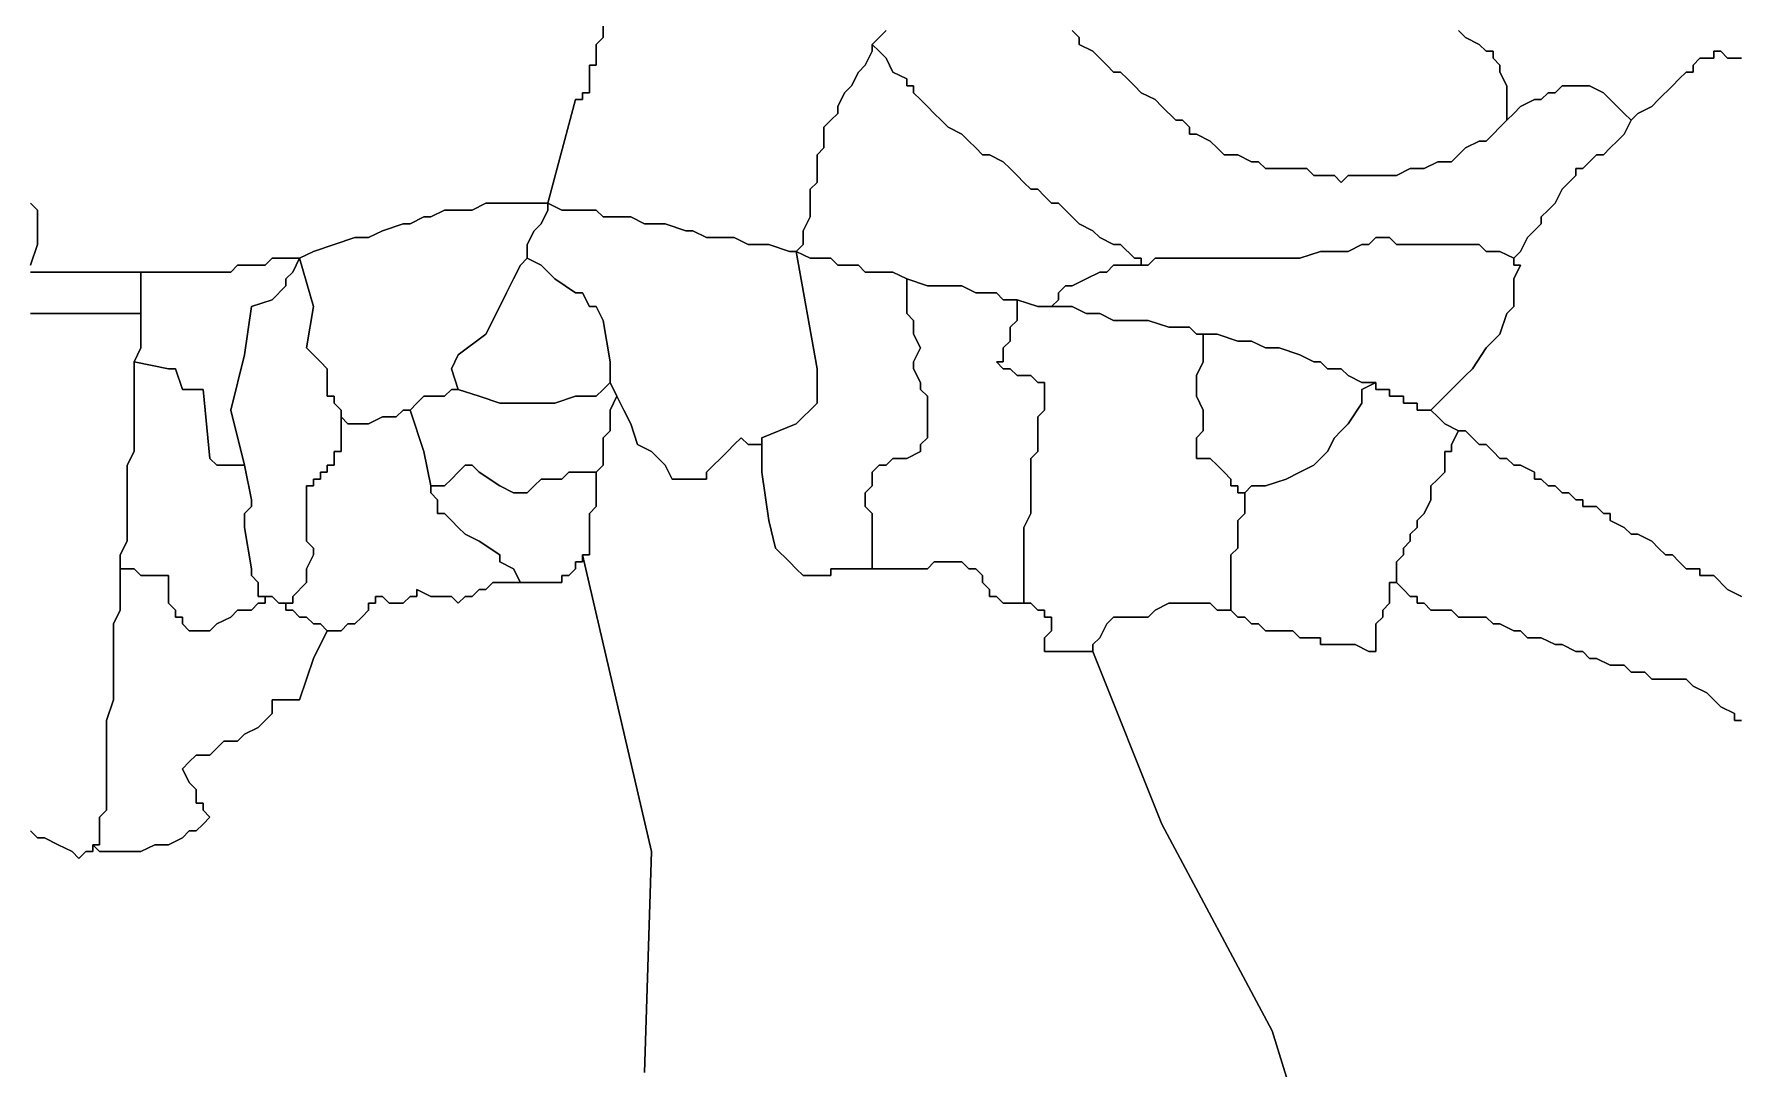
# Model space of a CAD drawing. Extents: x 20 to 266, y 22 to 174.
# Drawn here: x 163.54 to 184.45, y 117.3 to 130 of the extents above; entities that cross this region are included whole.
import ezdxf

# ---------------------------------------------------------------- set-up
doc = ezdxf.new("R2010")
doc.units = 0
doc.layers.add('KAREMO', color=7, linetype='CONTINUOUS')

msp = doc.modelspace()

# ---------------------------------------------------------------- linework, layer by layer
at = {"layer": 'KAREMO', "color": 2}
for points in [[(170.525419, 130.124405), (170.525419, 129.955054), (170.440749, 129.87038), (170.440749, 129.785706), (170.440749, 129.701029), (170.440749, 129.616355), (170.356078, 129.616355), (170.356078, 129.531681), (170.356078, 129.447004), (170.356078, 129.362331), (170.356078, 129.277657), (170.271408, 129.277657), (170.271408, 129.192983), (170.186738, 129.192983), (169.848057, 127.92286), (169.678717, 127.92286), (169.594047, 127.92286), (169.50938, 127.92286), (169.34004, 127.92286), (169.255369, 127.92286), (169.086029, 127.92286), (168.916689, 127.838186), (168.747348, 127.838186), (168.578008, 127.838186), (168.408667, 127.753509), (168.323997, 127.753509), (168.154657, 127.668835), (168.069987, 127.668835), (167.81598, 127.584161), (167.646639, 127.499484), (167.477299, 127.499484), (167.223288, 127.41481), (166.969278, 127.330136), (166.799937, 127.245459), (166.461257, 127.245459), (166.376586, 127.160786), (166.207246, 127.160786), (166.037909, 127.160786), (165.953239, 127.076112), (165.783899, 127.076112), (165.699228, 127.076112), (165.614558, 127.076112), (165.529888, 127.076112), (165.445218, 127.076112), (165.275877, 127.076112), (165.021867, 127.076112), (164.852526, 127.076112), (163.497807, 127.076112)], [(173.99689, 130.039731), (173.91222, 129.955054), (173.827549, 129.87038), (173.827549, 129.785706), (173.742879, 129.616355), (173.658209, 129.531681), (173.573539, 129.362331), (173.488869, 129.277657), (173.404198, 129.108306), (173.404198, 129.023632), (173.319528, 128.938958), (173.234858, 128.854281), (173.234858, 128.684934), (173.234858, 128.600256), (173.150188, 128.515583), (173.150188, 128.346232), (173.150188, 128.176884), (173.065518, 128.092207), (173.065518, 128.007533), (173.065518, 127.92286), (173.065518, 127.753509), (172.980847, 127.584161), (172.980847, 127.41481), (172.896181, 127.330136), (172.811511, 127.330136), (172.5575, 127.41481), (172.47283, 127.41481), (172.303489, 127.41481), (172.134149, 127.499484), (172.049479, 127.499484), (171.964809, 127.499484), (171.795468, 127.499484), (171.626128, 127.584161), (171.541458, 127.584161), (171.287447, 127.668835), (171.20278, 127.668835), (171.11811, 127.668835), (171.03344, 127.668835), (170.8641, 127.753509), (170.779429, 127.753509), (170.694759, 127.753509), (170.525419, 127.753509), (170.440749, 127.838186), (170.271408, 127.838186), (170.186738, 127.838186), (170.017398, 127.838186), (169.848057, 127.92286), (170.186738, 129.192983), (170.271408, 129.192983), (170.271408, 129.277657), (170.356078, 129.277657), (170.356078, 129.362331), (170.356078, 129.447004), (170.356078, 129.531681), (170.356078, 129.616355), (170.440749, 129.616355), (170.440749, 129.701029), (170.440749, 129.785706), (170.440749, 129.87038), (170.525419, 129.955054), (170.525419, 130.124405)], [(176.282981, 130.039731), (176.367648, 129.955054), (176.367648, 129.87038), (176.536989, 129.785706), (176.621659, 129.701029), (176.706329, 129.616355), (176.790999, 129.531681), (176.875669, 129.531681), (176.960339, 129.447004), (177.04501, 129.362331), (177.12968, 129.277657), (177.29902, 129.192983), (177.38369, 129.108306), (177.553031, 128.938958), (177.637701, 128.938958), (177.722371, 128.854281), (177.722371, 128.769607), (177.807041, 128.769607), (177.976382, 128.684934), (178.061048, 128.600256), (178.145719, 128.515583), (178.230389, 128.515583), (178.315059, 128.515583), (178.484399, 128.430909), (178.56907, 128.430909), (178.65374, 128.346232), (178.82308, 128.346232), (178.90775, 128.346232), (178.992421, 128.346232), (179.161761, 128.346232), (179.246431, 128.261558), (179.331101, 128.261558), (179.415772, 128.261558), (179.500442, 128.261558), (179.585112, 128.176884), (179.669782, 128.261558), (179.754449, 128.261558), (179.839119, 128.261558), (180.008459, 128.261558), (180.09313, 128.261558), (180.1778, 128.261558), (180.26247, 128.261558), (180.43181, 128.346232), (180.516481, 128.346232), (180.601151, 128.346232), (180.770491, 128.430909), (180.939832, 128.430909), (181.024502, 128.515583), (181.109172, 128.600256), (181.278512, 128.684934), (181.363183, 128.684934), (181.447853, 128.769607), (181.532519, 128.854281), (181.61719, 128.938958), (181.70186, 129.023632), (181.78653, 129.108306), (181.95587, 129.192983), (182.040541, 129.192983), (182.125211, 129.277657), (182.209881, 129.277657), (182.294551, 129.362331), (182.379221, 129.362331), (182.463892, 129.362331), (182.548562, 129.362331), (182.633232, 129.362331), (182.802572, 129.277657), (182.887243, 129.192983), (182.971913, 129.108306), (183.056583, 129.023632), (183.141253, 128.938958), (183.056583, 128.769607), (182.971913, 128.684934), (182.887243, 128.600256), (182.802572, 128.515583), (182.717902, 128.515583), (182.548562, 128.346232), (182.463892, 128.346232), (182.463892, 128.261558), (182.379221, 128.176884), (182.294551, 128.092207), (182.209881, 127.92286), (182.125211, 127.838186), (182.040541, 127.753509), (182.040541, 127.668835), (181.8712, 127.499484), (181.78653, 127.330136), (181.70186, 127.245459), (181.532519, 127.330136), (181.363183, 127.330136), (181.278512, 127.41481), (181.109172, 127.41481), (181.024502, 127.41481), (180.939832, 127.41481), (180.855161, 127.41481), (180.770491, 127.41481), (180.685821, 127.41481), (180.516481, 127.41481), (180.34714, 127.41481), (180.26247, 127.41481), (180.1778, 127.499484), (180.09313, 127.499484), (180.008459, 127.499484), (179.923789, 127.41481), (179.839119, 127.41481), (179.669782, 127.330136), (179.500442, 127.330136), (179.415772, 127.330136), (179.331101, 127.330136), (179.077091, 127.245459), (178.992421, 127.245459), (178.90775, 127.245459), (178.73841, 127.245459), (178.56907, 127.245459), (178.399729, 127.245459), (178.315059, 127.245459), (178.230389, 127.245459), (178.145719, 127.245459), (177.891712, 127.245459), (177.807041, 127.245459), (177.722371, 127.245459), (177.553031, 127.245459), (177.468361, 127.245459), (177.29902, 127.245459), (177.21435, 127.160786), (177.12968, 127.160786), (177.12968, 127.245459), (177.04501, 127.245459), (176.875669, 127.41481), (176.790999, 127.41481), (176.621659, 127.499484), (176.536989, 127.584161), (176.367648, 127.668835), (176.282981, 127.753509), (176.198311, 127.838186), (176.113641, 127.92286), (176.028971, 127.92286), (175.944301, 128.007533), (175.85963, 128.092207), (175.77496, 128.092207), (175.69029, 128.176884), (175.60562, 128.261558), (175.52095, 128.346232), (175.43628, 128.430909), (175.266939, 128.515583), (175.182269, 128.515583), (175.097599, 128.600256), (175.012929, 128.684934), (174.928258, 128.769607), (174.758918, 128.854281), (174.674248, 128.938958), (174.589581, 129.023632), (174.504911, 129.108306), (174.420241, 129.192983), (174.335571, 129.277657), (174.335571, 129.362331), (174.2509, 129.362331), (174.2509, 129.447004), (174.08156, 129.531682), (173.99689, 129.701029), (173.91222, 129.785706), (173.827549, 129.87038), (173.91222, 129.955054), (173.99689, 130.039731)], [(181.61719, 128.938958), (181.532519, 128.854281), (181.447853, 128.769607), (181.363183, 128.684934), (181.278512, 128.684934), (181.109172, 128.600256), (181.024502, 128.515583), (180.939832, 128.430909), (180.770491, 128.430909), (180.601151, 128.346232), (180.516481, 128.346232), (180.43181, 128.346232), (180.26247, 128.261558), (180.1778, 128.261558), (180.09313, 128.261558), (180.008459, 128.261558), (179.839119, 128.261558), (179.754449, 128.261558), (179.669782, 128.261558), (179.585112, 128.176884), (179.500442, 128.261558), (179.415772, 128.261558), (179.331101, 128.261558), (179.246431, 128.261558), (179.161761, 128.346232), (178.992421, 128.346232), (178.90775, 128.346232), (178.82308, 128.346232), (178.65374, 128.346232), (178.56907, 128.430909), (178.484399, 128.430909), (178.315059, 128.515583), (178.230389, 128.515583), (178.145719, 128.515583), (178.061049, 128.600256), (177.976382, 128.684934), (177.807041, 128.769607), (177.722371, 128.769607), (177.722371, 128.854281), (177.637701, 128.938958), (177.553031, 128.938958), (177.38369, 129.108306), (177.29902, 129.192983), (177.12968, 129.277657), (177.04501, 129.362331), (176.96034, 129.447004), (176.875669, 129.531681), (176.790999, 129.531681), (176.706329, 129.616355), (176.621659, 129.701029), (176.536989, 129.785706), (176.367648, 129.87038), (176.367648, 129.955054), (176.282981, 130.039731)], [(184.495973, 129.701029), (184.411302, 129.701029), (184.326632, 129.701029), (184.241962, 129.785706), (184.157292, 129.785706), (184.157292, 129.701029), (184.072622, 129.701029), (183.987952, 129.701029), (183.903281, 129.616355), (183.903281, 129.531681), (183.818611, 129.531681), (183.733941, 129.447004), (183.649271, 129.362331), (183.47993, 129.192983), (183.39526, 129.108306), (183.22592, 129.023632), (183.141253, 128.938958), (183.056583, 129.023632), (182.971913, 129.108306), (182.887243, 129.192983), (182.802572, 129.277657), (182.633232, 129.362331), (182.548562, 129.362331), (182.463892, 129.362331), (182.379221, 129.362331), (182.294551, 129.362331), (182.209881, 129.277657), (182.125211, 129.277657), (182.040541, 129.192983), (181.95587, 129.192983), (181.78653, 129.108306), (181.70186, 129.023632), (181.61719, 128.938958), (181.61719, 129.023632), (181.61719, 129.108306), (181.61719, 129.192983), (181.61719, 129.277657), (181.61719, 129.362331), (181.532519, 129.531681), (181.532519, 129.616355), (181.447853, 129.701029), (181.447853, 129.785706), (181.363183, 129.785706), (181.278512, 129.87038), (181.109172, 129.955054), (181.024502, 130.039731)], [(181.024502, 130.039731), (181.109172, 129.955054), (181.278512, 129.87038), (181.363183, 129.785706), (181.447853, 129.785706), (181.447853, 129.701029), (181.532519, 129.616355), (181.532519, 129.531681), (181.61719, 129.362331), (181.61719, 129.277657), (181.61719, 129.192983), (181.61719, 129.108306), (181.61719, 129.023632), (181.61719, 128.938958)], [(177.12968, 127.160786), (177.04501, 127.160786), (176.875669, 127.160786), (176.790999, 127.160786), (176.706329, 127.076112), (176.621659, 127.076112), (176.452318, 126.991435), (176.282981, 126.906761), (176.198311, 126.906761), (176.113641, 126.822087), (176.113641, 126.73741), (176.028971, 126.652736), (175.859631, 126.652736), (175.60562, 126.73741), (175.43628, 126.73741), (175.351609, 126.822087), (175.182269, 126.822087), (175.097599, 126.822087), (174.928258, 126.906761), (174.843588, 126.906761), (174.504911, 126.906761), (174.2509, 126.991435), (174.08156, 127.076112), (173.827549, 127.076112), (173.742879, 127.076112), (173.658209, 127.160786), (173.404198, 127.160786), (173.319528, 127.245459), (173.150188, 127.245459), (173.065518, 127.245459), (172.896181, 127.330136), (172.980847, 127.41481), (172.980847, 127.584161), (173.065518, 127.753509), (173.065518, 127.92286), (173.065518, 128.007533), (173.065518, 128.092207), (173.150188, 128.176884), (173.150188, 128.346232), (173.150188, 128.515583), (173.234858, 128.600256), (173.234858, 128.684934), (173.234858, 128.854281), (173.319528, 128.938958), (173.404198, 129.023632), (173.404198, 129.108306), (173.488869, 129.277657), (173.573539, 129.362331), (173.658209, 129.531681), (173.742879, 129.616355), (173.827549, 129.785706), (173.827549, 129.87038), (173.91222, 129.785706), (173.99689, 129.701029), (174.08156, 129.531682), (174.2509, 129.447004), (174.2509, 129.362331), (174.335571, 129.362331), (174.335571, 129.277657), (174.420241, 129.192983), (174.504911, 129.108306), (174.589581, 129.023632), (174.674248, 128.938958), (174.758918, 128.854281), (174.928258, 128.769607), (175.012929, 128.684934), (175.097599, 128.600256), (175.182269, 128.515583), (175.266939, 128.515583), (175.43628, 128.430909), (175.52095, 128.346232), (175.60562, 128.261558), (175.69029, 128.176884), (175.77496, 128.092207), (175.85963, 128.092207), (175.944301, 128.007533), (176.028971, 127.92286), (176.113641, 127.92286), (176.198311, 127.838186), (176.282981, 127.753509), (176.367648, 127.668835), (176.536989, 127.584161), (176.621659, 127.499484), (176.790999, 127.41481), (176.875669, 127.41481), (177.04501, 127.245459), (177.12968, 127.245459), (177.12968, 127.160786), (177.12968, 127.160786)], [(184.495973, 123.096394), (184.326632, 123.181068), (184.157292, 123.350419), (183.987952, 123.350419), (183.987952, 123.435092), (183.818611, 123.435092), (183.733941, 123.51977), (183.649271, 123.604443), (183.564601, 123.604443), (183.47993, 123.689117), (183.39526, 123.773794), (183.22592, 123.858468), (183.141253, 123.858468), (183.056583, 123.943142), (182.887243, 124.027815), (182.887243, 124.112493), (182.802572, 124.112493), (182.717902, 124.197166), (182.633232, 124.197166), (182.548562, 124.197166), (182.548562, 124.28184), (182.463892, 124.28184), (182.379221, 124.366517), (182.294551, 124.366517), (182.209881, 124.451191), (182.125211, 124.451191), (182.040541, 124.535865), (181.95587, 124.535865), (181.95587, 124.620542), (181.78653, 124.705216), (181.70186, 124.705216), (181.61719, 124.78989), (181.532519, 124.78989), (181.447853, 124.874567), (181.363183, 124.959241), (181.278512, 124.959241), (181.109172, 125.128592), (181.024502, 125.128592), (180.855161, 125.213265), (180.770491, 125.297939), (180.685821, 125.382613), (180.939832, 125.636637), (181.109172, 125.805988), (181.193842, 125.890662), (181.363183, 126.144687), (181.532519, 126.314038), (181.61719, 126.568062), (181.70186, 126.652736), (181.70186, 126.73741), (181.70186, 126.822087), (181.70186, 126.906761), (181.70186, 126.991435), (181.78653, 127.160786), (181.70186, 127.160786), (181.70186, 127.245459), (181.78653, 127.330137), (181.8712, 127.499484), (182.040541, 127.668835), (182.040541, 127.753509), (182.125211, 127.838186), (182.209881, 127.92286), (182.294551, 128.092207), (182.379221, 128.176884), (182.463892, 128.261558), (182.463892, 128.346232), (182.548562, 128.346232), (182.717902, 128.515583), (182.802572, 128.515583), (182.887243, 128.600256), (182.971913, 128.684934), (183.056583, 128.769607), (183.141253, 128.938958), (183.22592, 129.023632), (183.39526, 129.108306), (183.47993, 129.192983), (183.649271, 129.362331), (183.733941, 129.447004), (183.818611, 129.531682), (183.903281, 129.531682), (183.903281, 129.616355), (183.987952, 129.701029), (184.072622, 129.701029), (184.157292, 129.701029), (184.157292, 129.785706), (184.241962, 129.785706), (184.326632, 129.701029), (184.411302, 129.701029), (184.495973, 129.701029)], [(163.497807, 127.92286), (163.582477, 127.838186), (163.582477, 127.668835), (163.582477, 127.584161), (163.582477, 127.41481), (163.497807, 127.160786)], [(163.497807, 127.160786), (163.582477, 127.41481), (163.582477, 127.584161), (163.582477, 127.668835), (163.582477, 127.838186), (163.497807, 127.92286)], [(169.848057, 127.92286), (169.848057, 127.838186), (169.763387, 127.668835), (169.678717, 127.584161), (169.594047, 127.41481), (169.594047, 127.245459), (169.50938, 127.160786), (169.42471, 126.991435), (169.34004, 126.822087), (169.170699, 126.483389), (169.086029, 126.314038), (168.747348, 126.060013), (168.662678, 125.890662), (168.747348, 125.636637), (168.662678, 125.636637), (168.578008, 125.551964), (168.493338, 125.551964), (168.323997, 125.551964), (168.239327, 125.46729), (168.154657, 125.382613), (168.069987, 125.382613), (167.985317, 125.297939), (167.900646, 125.297939), (167.81598, 125.297939), (167.646639, 125.213265), (167.561969, 125.213265), (167.477299, 125.213265), (167.392629, 125.213265), (167.307959, 125.297939), (167.307959, 125.382613), (167.223288, 125.46729), (167.223288, 125.551964), (167.138618, 125.551964), (167.138618, 125.636637), (167.138618, 125.721315), (167.138618, 125.805988), (167.138618, 125.890662), (167.053948, 125.975339), (166.969278, 126.060013), (166.884608, 126.144687), (166.969278, 126.652736), (166.799937, 127.245459), (166.969278, 127.330136), (167.223288, 127.41481), (167.477299, 127.499484), (167.646639, 127.499484), (167.81598, 127.584161), (168.069987, 127.668835), (168.154657, 127.668835), (168.323997, 127.753509), (168.408668, 127.753509), (168.578008, 127.838186), (168.747348, 127.838186), (168.916689, 127.838186), (169.086029, 127.92286), (169.255369, 127.92286), (169.34004, 127.92286), (169.50938, 127.92286), (169.594047, 127.92286), (169.678717, 127.92286), (169.848057, 127.92286)], [(172.896181, 127.330136), (173.150188, 125.890662), (173.150188, 125.46729), (172.896181, 125.213265), (172.47283, 125.043914), (172.47283, 124.959241), (172.38816, 124.959241), (172.303489, 124.959241), (172.218819, 125.043914), (172.134149, 124.959241), (172.049479, 124.874567), (171.964809, 124.78989), (171.880138, 124.705216), (171.795468, 124.620542), (171.795468, 124.535865), (171.710798, 124.535865), (171.626128, 124.535865), (171.541458, 124.535865), (171.456787, 124.535865), (171.372117, 124.535865), (171.287447, 124.705216), (171.11811, 124.874567), (170.94877, 124.959241), (170.8641, 125.213265), (170.779429, 125.382613), (170.694759, 125.551964), (170.610089, 125.721315), (170.610089, 125.975339), (170.525419, 126.483389), (170.440749, 126.652736), (170.356078, 126.652736), (170.271408, 126.822087), (170.186738, 126.822087), (169.932727, 126.991435), (169.763387, 127.160786), (169.594047, 127.245459), (169.594047, 127.41481), (169.678717, 127.584161), (169.763387, 127.668835), (169.848057, 127.838186), (169.848057, 127.92286), (170.017398, 127.838186), (170.186738, 127.838186), (170.271408, 127.838186), (170.440749, 127.838186), (170.525419, 127.753509), (170.694759, 127.753509), (170.779429, 127.753509), (170.8641, 127.753509), (171.03344, 127.668835), (171.11811, 127.668835), (171.20278, 127.668835), (171.287447, 127.668835), (171.541458, 127.584161), (171.626128, 127.584161), (171.795468, 127.499484), (171.964809, 127.499484), (172.049479, 127.499484), (172.134149, 127.499484), (172.303489, 127.41481), (172.47283, 127.41481), (172.5575, 127.41481), (172.811511, 127.330136), (172.896181, 127.330136)], [(181.70186, 127.245459), (181.70186, 127.160786), (181.78653, 127.160786), (181.70186, 126.991435), (181.70186, 126.906761), (181.70186, 126.822087), (181.70186, 126.73741), (181.70186, 126.652736), (181.61719, 126.568062), (181.532519, 126.314038), (181.363183, 126.144687), (181.193842, 125.890662), (181.109172, 125.805988), (180.939832, 125.636637), (180.685821, 125.382613), (180.601151, 125.382613), (180.516481, 125.382613), (180.516481, 125.46729), (180.43181, 125.46729), (180.34714, 125.46729), (180.34714, 125.551964), (180.26247, 125.551964), (180.1778, 125.551964), (180.1778, 125.636637), (180.09313, 125.636637), (180.008459, 125.636637), (180.008459, 125.721315), (179.839119, 125.721315), (179.669782, 125.805988), (179.585112, 125.890662), (179.415772, 125.890662), (179.331101, 125.975339), (179.246431, 125.975339), (179.077091, 126.060013), (178.82308, 126.144687), (178.65374, 126.144687), (178.484399, 126.229364), (178.399729, 126.229364), (178.315059, 126.229364), (178.061049, 126.314038), (177.891712, 126.314038), (177.807041, 126.314038), (177.722371, 126.398711), (177.468361, 126.398711), (177.21435, 126.483389), (176.875669, 126.483389), (176.790999, 126.483389), (176.621659, 126.568062), (176.536989, 126.568062), (176.452318, 126.568062), (176.282981, 126.652736), (176.198311, 126.652736), (176.028971, 126.652736), (176.113641, 126.73741), (176.113641, 126.822087), (176.198311, 126.906761), (176.282981, 126.906761), (176.452318, 126.991435), (176.621659, 127.076112), (176.706329, 127.076112), (176.790999, 127.160786), (176.875669, 127.160786), (177.04501, 127.160786), (177.12968, 127.160786), (177.21435, 127.160786), (177.29902, 127.245459), (177.468361, 127.245459), (177.553031, 127.245459), (177.722371, 127.245459), (177.807041, 127.245459), (177.891712, 127.245459), (178.145719, 127.245459), (178.230389, 127.245459), (178.315059, 127.245459), (178.399729, 127.245459), (178.56907, 127.245459), (178.73841, 127.245459), (178.90775, 127.245459), (178.992421, 127.245459), (179.077091, 127.245459), (179.331101, 127.330136), (179.415772, 127.330136), (179.500442, 127.330136), (179.669782, 127.330136), (179.839119, 127.41481), (179.923789, 127.41481), (180.008459, 127.499484), (180.09313, 127.499484), (180.1778, 127.499484), (180.26247, 127.41481), (180.34714, 127.41481), (180.516481, 127.41481), (180.685821, 127.41481), (180.770491, 127.41481), (180.855161, 127.41481), (180.939832, 127.41481), (181.024502, 127.41481), (181.109172, 127.41481), (181.278512, 127.41481), (181.363183, 127.330136), (181.532519, 127.330136), (181.70186, 127.245459), (181.70186, 127.245459)], [(166.122576, 124.705216), (165.783899, 124.705216), (165.699228, 124.78989), (165.614558, 125.636637), (165.360548, 125.636637), (165.275877, 125.890662), (165.191207, 125.890662), (164.767856, 125.975339), (164.852526, 126.144687), (164.852526, 126.229364), (164.852526, 126.314038), (164.852526, 126.398711), (164.852526, 126.568062), (164.852526, 126.73741), (164.852526, 126.906761), (164.852526, 127.076112), (165.021867, 127.076112), (165.275877, 127.076112), (165.445218, 127.076112), (165.529888, 127.076112), (165.614558, 127.076112), (165.699228, 127.076112), (165.783899, 127.076112), (165.953239, 127.076112), (166.037909, 127.160786), (166.207246, 127.160786), (166.376586, 127.160786), (166.461257, 127.245459), (166.799937, 127.245459), (166.715267, 127.076112), (166.630597, 126.991435), (166.630597, 126.906761), (166.461257, 126.73741), (166.207246, 126.652736), (166.122576, 126.060013), (165.953239, 125.382613), (166.122576, 124.705216), (166.207246, 124.28184), (166.207246, 124.197166), (166.122576, 124.112493), (166.122576, 123.943142), (166.207246, 123.435092), (166.207246, 123.350419), (166.291916, 123.265745), (166.291916, 123.181068), (166.291916, 123.096394), (166.376586, 123.096394), (166.376586, 123.01172), (166.291916, 123.01172), (166.207246, 122.927043), (166.037909, 122.927043), (165.953239, 122.842369), (165.783899, 122.757696), (165.699228, 122.673018), (165.614558, 122.673018), (165.529888, 122.673018), (165.445218, 122.673018), (165.360548, 122.757696), (165.360548, 122.842369), (165.275877, 122.842369), (165.275877, 122.927043), (165.191207, 123.01172), (165.191207, 123.096394), (165.191207, 123.181068), (165.191207, 123.350419), (165.106537, 123.350419), (164.937197, 123.350419), (164.852526, 123.350419), (164.767856, 123.435092), (164.598516, 123.435092), (164.598516, 123.51977), (164.598516, 123.604443), (164.683186, 123.773794), (164.683186, 123.943142), (164.683186, 124.027815), (164.683186, 124.197166), (164.683186, 124.366517), (164.683186, 124.535865), (164.683186, 124.705216), (164.767856, 124.874567), (164.767856, 124.959241), (164.767856, 125.128591), (164.767856, 125.297939), (164.767856, 125.46729), (164.767856, 125.551964), (164.767856, 125.721315), (164.767856, 125.805988), (164.767856, 125.890662), (164.767856, 125.975339), (165.191207, 125.890662), (165.275877, 125.890662), (165.360548, 125.636637), (165.614558, 125.636637), (165.699228, 124.78989), (165.783899, 124.705216), (166.122576, 124.705216)], [(166.799937, 127.245459), (166.969278, 126.652736), (166.884608, 126.144687), (166.969278, 126.060013), (167.053948, 125.975339), (167.138618, 125.890662), (167.138618, 125.805988), (167.138618, 125.721315), (167.138618, 125.636637), (167.138618, 125.551964), (167.223288, 125.551964), (167.223288, 125.46729), (167.307958, 125.382613), (167.307958, 125.297939), (167.307958, 125.213265), (167.307958, 125.128591), (167.307958, 125.043914), (167.307958, 124.959241), (167.307958, 124.874567), (167.223288, 124.874567), (167.223288, 124.78989), (167.223288, 124.705216), (167.138618, 124.705216), (167.138618, 124.620542), (167.053948, 124.620542), (167.053948, 124.535865), (166.969278, 124.535865), (166.969278, 124.451191), (166.884608, 124.451191), (166.884608, 124.366517), (166.884608, 124.28184), (166.884608, 124.197166), (166.884608, 124.027815), (166.884608, 123.943142), (166.884608, 123.858468), (166.884608, 123.773794), (166.969278, 123.689117), (166.969278, 123.604443), (166.884608, 123.435092), (166.884608, 123.265745), (166.715267, 123.096394), (166.715267, 123.01172), (166.630597, 123.01172), (166.545927, 123.01172), (166.461257, 123.096394), (166.376586, 123.096394), (166.291916, 123.096394), (166.291916, 123.181068), (166.291916, 123.265745), (166.207246, 123.350419), (166.207246, 123.435092), (166.122576, 123.943142), (166.122576, 124.112493), (166.207246, 124.197166), (166.207246, 124.28184), (166.122576, 124.705216), (165.953239, 125.382613), (166.122576, 126.060013), (166.207246, 126.652736), (166.461257, 126.73741), (166.630597, 126.906761), (166.630597, 126.991435), (166.715267, 127.076112), (166.799937, 127.245459), (166.799937, 127.245459)], [(170.610089, 125.721315), (170.525419, 125.636637), (170.440749, 125.551964), (170.186738, 125.551964), (169.932727, 125.46729), (169.678717, 125.46729), (169.42471, 125.46729), (169.255369, 125.46729), (169.001359, 125.551964), (168.747348, 125.636637), (168.662678, 125.890662), (168.747348, 126.060013), (169.086029, 126.314038), (169.170699, 126.483389), (169.34004, 126.822087), (169.42471, 126.991435), (169.50938, 127.160786), (169.594047, 127.245459), (169.763387, 127.160786), (169.932727, 126.991435), (170.186738, 126.822087), (170.271408, 126.822087), (170.356078, 126.652736), (170.440749, 126.652736), (170.525419, 126.483389), (170.610089, 125.975339), (170.610089, 125.721315)], [(174.2509, 126.991435), (174.2509, 126.822087), (174.2509, 126.73741), (174.2509, 126.568062), (174.335571, 126.483389), (174.335571, 126.398711), (174.335571, 126.314038), (174.420241, 126.144687), (174.335571, 125.975339), (174.335571, 125.890662), (174.420241, 125.721315), (174.420241, 125.636637), (174.504911, 125.551964), (174.504911, 125.46729), (174.504911, 125.382613), (174.504911, 125.297939), (174.504911, 125.213265), (174.504911, 125.128592), (174.504911, 125.043914), (174.420241, 124.959241), (174.420241, 124.874567), (174.2509, 124.78989), (174.16623, 124.78989), (174.08156, 124.78989), (173.99689, 124.705216), (173.91222, 124.705216), (173.827549, 124.620542), (173.827549, 124.535865), (173.827549, 124.451191), (173.742879, 124.366517), (173.742879, 124.197166), (173.827549, 124.112493), (173.827549, 123.858468), (173.827549, 123.773794), (173.827549, 123.604443), (173.827549, 123.51977), (173.827549, 123.435092), (173.742879, 123.435092), (173.658209, 123.435092), (173.488869, 123.435092), (173.404198, 123.435092), (173.319528, 123.435092), (173.319528, 123.350419), (173.234858, 123.350419), (173.065518, 123.350419), (172.980847, 123.350419), (172.896181, 123.435092), (172.811511, 123.51977), (172.64217, 123.689117), (172.5575, 124.027815), (172.47283, 124.620542), (172.47283, 124.959241), (172.47283, 125.043914), (172.896181, 125.213265), (173.150188, 125.46729), (173.150188, 125.890662), (172.896181, 127.330136), (173.065518, 127.245459), (173.150188, 127.245459), (173.319528, 127.245459), (173.404198, 127.160786), (173.658209, 127.160786), (173.742879, 127.076112), (173.827549, 127.076112), (174.08156, 127.076112), (174.2509, 126.991435)], [(163.497807, 127.076112), (164.852526, 127.076112), (164.852526, 126.906761), (164.852526, 126.73741), (164.852526, 126.568062), (164.513846, 126.568062), (164.344509, 126.568062), (164.259839, 126.568062), (164.175168, 126.568062), (164.090498, 126.568062), (164.005828, 126.568062), (163.836488, 126.568062), (163.751817, 126.568062), (163.582477, 126.568062), (163.497807, 126.568062)], [(175.60562, 126.73741), (175.60562, 126.483389), (175.52095, 126.398711), (175.52095, 126.229364), (175.43628, 126.144687), (175.43628, 125.975339), (175.351609, 125.975339), (175.43628, 125.890662), (175.52095, 125.890662), (175.60562, 125.805988), (175.69029, 125.805988), (175.77496, 125.805988), (175.85963, 125.721315), (175.944301, 125.721315), (175.944301, 125.636637), (175.944301, 125.551964), (175.944301, 125.382613), (175.85963, 125.297939), (175.85963, 125.213265), (175.85963, 125.043914), (175.85963, 124.959241), (175.85963, 124.874567), (175.77496, 124.78989), (175.77496, 124.705216), (175.77496, 124.535865), (175.77496, 124.451191), (175.77496, 124.366517), (175.77496, 124.197166), (175.77496, 124.112493), (175.69029, 123.943142), (175.69029, 123.858468), (175.69029, 123.773794), (175.69029, 123.689117), (175.69029, 123.604443), (175.69029, 123.435092), (175.69029, 123.350419), (175.69029, 123.265745), (175.69029, 123.181068), (175.69029, 123.01172), (175.60562, 123.01172), (175.52095, 123.01172), (175.43628, 123.01172), (175.351609, 123.096394), (175.266939, 123.096394), (175.266939, 123.181068), (175.182269, 123.265745), (175.182269, 123.350419), (175.097599, 123.435092), (175.012929, 123.435092), (174.928258, 123.51977), (174.843588, 123.51977), (174.758918, 123.51977), (174.674248, 123.51977), (174.589581, 123.51977), (174.504911, 123.435092), (174.420241, 123.435092), (174.335571, 123.435092), (174.2509, 123.435092), (174.16623, 123.435092), (173.99689, 123.435092), (173.91222, 123.435092), (173.827549, 123.435092), (173.827549, 123.51977), (173.827549, 123.604443), (173.827549, 123.773794), (173.827549, 123.858468), (173.827549, 124.112493), (173.742879, 124.197166), (173.742879, 124.366517), (173.827549, 124.451191), (173.827549, 124.535865), (173.827549, 124.620542), (173.91222, 124.705216), (173.99689, 124.705216), (174.08156, 124.78989), (174.16623, 124.78989), (174.2509, 124.78989), (174.420241, 124.874567), (174.420241, 124.959241), (174.504911, 125.043914), (174.504911, 125.128592), (174.504911, 125.213265), (174.504911, 125.297939), (174.504911, 125.382613), (174.504911, 125.46729), (174.504911, 125.551964), (174.420241, 125.636637), (174.420241, 125.721315), (174.335571, 125.890662), (174.335571, 125.975339), (174.420241, 126.144687), (174.335571, 126.314038), (174.335571, 126.398711), (174.335571, 126.483389), (174.2509, 126.568062), (174.2509, 126.73741), (174.2509, 126.822087), (174.2509, 126.991435), (174.504911, 126.906761), (174.843588, 126.906761), (174.928258, 126.906761), (175.097599, 126.822087), (175.182269, 126.822087), (175.351609, 126.822087), (175.43628, 126.73741), (175.60562, 126.73741)], [(176.028971, 126.652736), (176.198311, 126.652736), (176.282981, 126.652736), (176.452318, 126.568062), (176.536989, 126.568062), (176.621659, 126.568062), (176.790999, 126.483389), (176.875669, 126.483389), (177.21435, 126.483389), (177.468361, 126.398711), (177.722371, 126.398711), (177.807041, 126.314038), (177.891712, 126.314038), (177.891712, 126.144687), (177.891712, 125.975339), (177.807041, 125.805988), (177.807041, 125.636637), (177.807041, 125.551964), (177.891712, 125.382613), (177.891712, 125.297939), (177.891712, 125.128591), (177.807041, 125.043914), (177.807041, 124.874567), (177.807041, 124.78989), (177.891712, 124.78989), (177.976382, 124.78989), (178.061048, 124.705216), (178.145719, 124.620542), (178.230389, 124.535865), (178.230389, 124.451191), (178.315059, 124.451191), (178.315059, 124.366517), (178.399729, 124.366517), (178.399729, 124.28184), (178.399729, 124.197166), (178.399729, 124.112493), (178.315059, 124.027815), (178.315059, 123.943142), (178.315059, 123.858468), (178.315059, 123.773794), (178.315059, 123.689117), (178.230389, 123.604443), (178.230389, 123.435092), (178.230389, 123.350419), (178.230389, 123.181068), (178.230389, 123.096394), (178.230389, 122.927043), (178.145719, 122.927043), (178.061048, 122.927043), (177.976382, 123.01172), (177.891712, 123.01172), (177.807041, 123.01172), (177.722371, 123.01172), (177.637701, 123.01172), (177.553031, 123.01172), (177.468361, 123.01172), (177.29902, 122.927043), (177.21435, 122.842369), (177.12968, 122.842369), (177.04501, 122.842369), (176.96034, 122.842369), (176.875669, 122.842369), (176.790999, 122.842369), (176.706329, 122.757696), (176.621659, 122.588345), (176.536989, 122.503671), (176.536989, 122.418997), (176.367648, 122.418997), (176.282981, 122.418997), (176.198311, 122.418997), (176.113641, 122.418997), (176.028971, 122.418997), (175.944301, 122.418997), (175.944301, 122.503671), (175.944301, 122.588345), (176.028971, 122.673018), (176.028971, 122.757696), (176.028971, 122.842369), (175.944301, 122.842369), (175.944301, 122.927043), (175.859631, 122.927043), (175.77496, 123.01172), (175.69029, 123.01172), (175.69029, 123.181068), (175.69029, 123.265745), (175.69029, 123.350419), (175.69029, 123.435092), (175.69029, 123.604443), (175.69029, 123.689117), (175.69029, 123.773794), (175.69029, 123.858468), (175.69029, 123.943142), (175.77496, 124.112493), (175.77496, 124.197166), (175.77496, 124.366517), (175.77496, 124.451191), (175.77496, 124.535865), (175.77496, 124.705216), (175.77496, 124.78989), (175.859631, 124.874567), (175.859631, 124.959241), (175.859631, 125.043914), (175.859631, 125.213265), (175.859631, 125.297939), (175.944301, 125.382613), (175.944301, 125.551964), (175.944301, 125.636637), (175.944301, 125.721315), (175.859631, 125.721315), (175.77496, 125.805988), (175.69029, 125.805988), (175.60562, 125.805988), (175.52095, 125.890662), (175.43628, 125.890662), (175.351609, 125.975339), (175.43628, 125.975339), (175.43628, 126.144687), (175.52095, 126.229364), (175.52095, 126.398711), (175.60562, 126.483389), (175.60562, 126.73741), (175.859631, 126.652736), (176.028971, 126.652736)], [(164.852526, 126.568062), (164.852526, 126.398711), (164.852526, 126.314038), (164.852526, 126.229364), (164.852526, 126.144687), (164.767856, 125.975339), (164.767856, 125.890662), (164.767856, 125.805988), (164.767856, 125.721315), (164.767856, 125.551964), (164.767856, 125.46729), (164.767856, 125.297939), (164.767856, 125.128591), (164.767856, 124.959241), (164.767856, 124.874567), (164.683186, 124.705216), (164.683186, 124.535865), (164.683186, 124.366517), (164.683186, 124.197166), (164.683186, 124.027815), (164.683186, 123.943142), (164.683186, 123.773794), (164.598516, 123.604443), (164.598516, 123.51977), (164.598516, 123.435092), (164.598516, 123.265745), (164.598516, 123.096394), (164.598516, 122.927043), (164.513846, 122.757696), (164.513846, 122.673018), (164.513846, 122.503671), (164.513846, 122.418997), (164.513846, 122.33432), (164.513846, 122.249646), (164.513846, 122.080295), (164.513846, 121.995621), (164.513846, 121.82627), (164.429175, 121.572246), (164.429175, 121.402898), (164.429175, 121.148874), (164.429175, 121.0642), (164.429175, 120.810175), (164.429175, 120.640824), (164.429175, 120.471473), (164.344509, 120.3868), (164.344509, 120.217449), (164.344509, 120.132775), (164.344509, 120.048101), (164.259839, 120.048101), (164.259839, 119.963424), (164.175168, 119.963424), (164.090498, 119.87875), (164.005828, 119.963424), (163.836488, 120.048101), (163.667147, 120.132775), (163.582477, 120.132775), (163.497807, 120.217449)], [(163.497807, 126.568062), (163.582477, 126.568062), (163.751817, 126.568062), (163.836488, 126.568062), (164.005828, 126.568062), (164.090498, 126.568062), (164.175168, 126.568062), (164.259839, 126.568062), (164.344509, 126.568062), (164.513846, 126.568062), (164.852526, 126.568062)], [(180.008459, 125.721315), (179.839119, 125.636637), (179.839119, 125.46729), (179.669782, 125.213265), (179.585112, 125.128591), (179.500442, 125.043914), (179.415772, 124.874567), (179.331101, 124.78989), (179.246431, 124.705216), (179.077091, 124.620542), (178.90775, 124.535865), (178.65374, 124.451191), (178.484399, 124.451191), (178.399729, 124.366517), (178.315059, 124.366517), (178.315059, 124.451191), (178.230389, 124.451191), (178.230389, 124.535865), (178.145719, 124.620542), (178.061048, 124.705216), (177.976382, 124.78989), (177.891712, 124.78989), (177.807041, 124.78989), (177.807041, 124.874567), (177.807041, 125.043914), (177.891712, 125.128591), (177.891712, 125.297939), (177.891712, 125.382613), (177.807041, 125.551964), (177.807041, 125.636637), (177.807041, 125.805988), (177.891712, 125.975339), (177.891712, 126.144687), (177.891712, 126.314038), (178.061048, 126.314038), (178.315059, 126.229364), (178.399729, 126.229364), (178.484399, 126.229364), (178.65374, 126.144687), (178.82308, 126.144687), (179.077091, 126.060013), (179.246431, 125.975339), (179.331101, 125.975339), (179.415772, 125.890662), (179.585112, 125.890662), (179.669782, 125.805988), (179.839119, 125.721315), (180.008459, 125.721315), (180.008459, 125.721315)], [(170.694759, 125.551964), (170.610089, 125.382613), (170.610089, 125.297939), (170.610089, 125.213265), (170.610089, 125.128591), (170.525419, 125.043914), (170.525419, 124.959241), (170.525419, 124.874567), (170.525419, 124.78989), (170.525419, 124.705216), (170.440749, 124.620542), (170.271408, 124.620542), (170.186738, 124.620542), (170.102068, 124.620542), (170.017398, 124.535865), (169.932727, 124.535865), (169.848057, 124.535865), (169.763387, 124.535865), (169.678717, 124.451191), (169.594047, 124.366517), (169.50938, 124.366517), (169.42471, 124.366517), (169.255369, 124.451191), (169.001359, 124.620542), (168.916689, 124.705216), (168.832018, 124.705216), (168.747348, 124.620542), (168.662678, 124.535865), (168.578008, 124.451191), (168.493338, 124.451191), (168.408668, 124.451191), (168.323997, 124.874567), (168.154657, 125.382613), (168.239327, 125.46729), (168.323997, 125.551964), (168.493338, 125.551964), (168.578008, 125.551964), (168.662678, 125.636637), (168.747348, 125.636637), (169.001359, 125.551964), (169.255369, 125.46729), (169.42471, 125.46729), (169.678717, 125.46729), (169.932727, 125.46729), (170.186738, 125.551964), (170.440749, 125.551964), (170.525419, 125.636637), (170.610089, 125.721315), (170.694759, 125.551964), (170.694759, 125.551964)], [(180.685821, 125.382613), (180.770491, 125.297939), (180.855161, 125.213265), (181.024502, 125.128591), (180.939832, 124.959241), (180.939832, 124.874567), (180.855161, 124.874567), (180.855161, 124.78989), (180.855161, 124.620542), (180.770491, 124.535865), (180.685821, 124.451191), (180.685821, 124.28184), (180.601151, 124.112493), (180.516481, 124.027815), (180.516481, 123.943142), (180.43181, 123.858468), (180.43181, 123.773794), (180.34714, 123.689117), (180.34714, 123.604443), (180.26247, 123.51977), (180.26247, 123.435092), (180.26247, 123.265745), (180.1778, 123.265745), (180.1778, 123.01172), (180.09313, 122.927043), (180.09313, 122.842369), (180.008459, 122.757696), (180.008459, 122.673018), (180.008459, 122.588345), (180.008459, 122.503671), (180.008459, 122.418997), (179.923789, 122.418997), (179.754449, 122.503671), (179.669782, 122.503671), (179.500442, 122.503671), (179.415772, 122.503671), (179.331101, 122.503671), (179.331101, 122.588345), (179.246431, 122.588345), (179.161761, 122.588345), (179.077091, 122.588345), (178.992421, 122.673018), (178.90775, 122.673018), (178.82308, 122.673018), (178.73841, 122.673018), (178.65374, 122.673018), (178.56907, 122.757696), (178.484399, 122.757696), (178.399729, 122.842369), (178.315059, 122.842369), (178.230389, 122.927043), (178.230389, 123.096394), (178.230389, 123.181068), (178.230389, 123.350419), (178.230389, 123.435092), (178.230389, 123.604443), (178.315059, 123.689117), (178.315059, 123.773794), (178.315059, 123.858468), (178.315059, 123.943142), (178.315059, 124.027815), (178.399729, 124.112493), (178.399729, 124.197166), (178.399729, 124.28184), (178.399729, 124.366517), (178.315059, 124.366517), (178.399729, 124.366517), (178.484399, 124.451191), (178.65374, 124.451191), (178.90775, 124.535865), (179.077091, 124.620542), (179.246431, 124.705216), (179.331101, 124.78989), (179.415772, 124.874567), (179.500442, 125.043914), (179.585112, 125.128592), (179.669782, 125.213265), (179.839119, 125.46729), (179.839119, 125.636637), (180.008459, 125.721315), (180.008459, 125.636637), (180.09313, 125.636637), (180.1778, 125.636637), (180.1778, 125.551964), (180.26247, 125.551964), (180.34714, 125.551964), (180.34714, 125.46729), (180.43181, 125.46729), (180.516481, 125.46729), (180.516481, 125.382613), (180.601151, 125.382613), (180.685821, 125.382613), (180.685821, 125.382613)], [(171.03344, 117.253833), (171.11811, 119.963424), (170.271408, 123.604443), (170.356078, 123.604443), (170.356078, 123.773794), (170.356078, 123.943142), (170.356078, 124.027815), (170.356078, 124.112493), (170.440749, 124.197166), (170.440749, 124.28184), (170.440749, 124.366517), (170.440749, 124.451191), (170.440749, 124.535865), (170.440749, 124.620542), (170.525419, 124.705216), (170.525419, 124.78989), (170.525419, 124.874567), (170.525419, 124.959241), (170.525419, 125.043914), (170.610089, 125.128592), (170.610089, 125.213265), (170.610089, 125.297939), (170.610089, 125.382613), (170.694759, 125.551964), (170.779429, 125.382613), (170.8641, 125.213265), (170.94877, 124.959241), (171.11811, 124.874567), (171.287447, 124.705216), (171.372117, 124.535865), (171.456787, 124.535865), (171.541458, 124.535865), (171.626128, 124.535865), (171.710798, 124.535865), (171.795468, 124.535865), (171.795468, 124.620542), (171.880138, 124.705216), (171.964809, 124.78989), (172.049479, 124.874567), (172.134149, 124.959241), (172.218819, 125.043914), (172.303489, 124.959241), (172.38816, 124.959241), (172.47283, 124.959241)], [(168.408667, 124.451191), (168.408667, 124.366517), (168.493338, 124.28184), (168.493338, 124.112493), (168.578008, 124.112493), (168.662678, 124.027815), (168.747348, 123.943142), (168.832018, 123.858468), (169.001359, 123.773794), (169.255369, 123.604443), (169.255369, 123.51977), (169.42471, 123.435092), (169.50938, 123.265745), (169.42471, 123.265745), (169.34004, 123.265745), (169.255369, 123.265745), (169.170699, 123.265745), (169.086029, 123.181068), (169.001359, 123.181068), (168.916689, 123.096394), (168.832018, 123.096394), (168.747348, 123.01172), (168.662678, 123.096394), (168.578008, 123.096394), (168.493338, 123.096394), (168.408668, 123.096394), (168.239327, 123.181068), (168.239327, 123.096394), (168.154657, 123.096394), (168.069987, 123.01172), (167.985317, 123.01172), (167.900646, 123.01172), (167.81598, 123.096394), (167.731309, 123.096394), (167.731309, 123.01172), (167.646639, 123.01172), (167.646639, 122.927043), (167.561969, 122.842369), (167.477299, 122.757696), (167.392629, 122.757696), (167.307959, 122.673018), (167.223288, 122.673018), (167.138618, 122.673018), (167.053948, 122.757696), (166.969278, 122.757696), (166.884608, 122.842369), (166.799937, 122.842369), (166.715267, 122.927043), (166.630597, 122.927043), (166.630597, 123.01172), (166.715267, 123.01172), (166.715267, 123.096394), (166.884608, 123.265745), (166.884608, 123.435092), (166.969278, 123.604443), (166.969278, 123.689117), (166.884608, 123.773794), (166.884608, 123.858468), (166.884608, 123.943142), (166.884608, 124.027815), (166.884608, 124.197166), (166.884608, 124.28184), (166.884608, 124.366517), (166.884608, 124.451191), (166.969278, 124.451191), (166.969278, 124.535865), (167.053948, 124.535865), (167.053948, 124.620542), (167.138618, 124.620542), (167.138618, 124.705216), (167.223288, 124.705216), (167.223288, 124.78989), (167.223288, 124.874567), (167.307959, 124.874567), (167.307959, 124.959241), (167.307959, 125.043914), (167.307959, 125.128592), (167.307959, 125.213265), (167.307959, 125.297939), (167.392629, 125.213265), (167.477299, 125.213265), (167.561969, 125.213265), (167.646639, 125.213265), (167.81598, 125.297939), (167.900646, 125.297939), (167.985317, 125.297939), (168.069987, 125.382613), (168.154657, 125.382613), (168.323997, 124.874567), (168.408668, 124.451191)], [(184.495973, 121.572246), (184.411303, 121.572246), (184.411303, 121.656923), (184.241962, 121.741597), (184.157292, 121.82627), (184.072622, 121.910948), (183.903281, 121.995621), (183.818611, 122.080295), (183.733941, 122.080295), (183.649271, 122.080295), (183.564601, 122.080295), (183.47993, 122.080295), (183.39526, 122.080295), (183.31059, 122.164972), (183.22592, 122.164972), (183.141253, 122.164972), (183.056583, 122.249646), (182.971913, 122.249646), (182.887243, 122.249646), (182.717902, 122.33432), (182.633232, 122.33432), (182.548562, 122.418997), (182.463892, 122.418997), (182.294551, 122.503671), (182.209881, 122.503671), (182.040541, 122.588345), (181.8712, 122.588345), (181.78653, 122.673018), (181.70186, 122.673018), (181.532519, 122.757696), (181.447853, 122.757696), (181.363183, 122.842369), (181.278512, 122.842369), (181.193842, 122.842369), (181.109172, 122.842369), (181.024502, 122.842369), (180.939832, 122.927043), (180.855161, 122.927043), (180.770491, 122.927043), (180.685821, 122.927043), (180.601151, 123.01172), (180.516481, 123.01172), (180.516481, 123.096394), (180.43181, 123.096394), (180.34714, 123.181068), (180.26247, 123.265745), (180.1778, 123.265745), (180.26247, 123.265745), (180.26247, 123.435092), (180.26247, 123.51977), (180.34714, 123.604443), (180.34714, 123.689117), (180.43181, 123.773794), (180.43181, 123.858468), (180.516481, 123.943142), (180.516481, 124.027815), (180.601151, 124.112493), (180.685821, 124.28184), (180.685821, 124.451191), (180.770491, 124.535865), (180.855161, 124.620542), (180.855161, 124.78989), (180.855161, 124.874567), (180.939832, 124.874567), (180.939832, 124.959241), (181.024502, 125.128592), (181.109172, 125.128592), (181.278512, 124.959241), (181.363183, 124.959241), (181.447853, 124.874567), (181.532519, 124.78989), (181.61719, 124.78989), (181.70186, 124.705216), (181.78653, 124.705216), (181.95587, 124.620542), (181.95587, 124.535865), (182.040541, 124.535865), (182.125211, 124.451191), (182.209881, 124.451191), (182.294551, 124.366517), (182.379221, 124.366517), (182.463892, 124.28184), (182.548562, 124.28184), (182.548562, 124.197166), (182.633232, 124.197166), (182.717902, 124.197166), (182.802572, 124.112493), (182.887243, 124.112493), (182.887243, 124.027815), (183.056583, 123.943142), (183.141253, 123.858468), (183.22592, 123.858468), (183.39526, 123.773794), (183.47993, 123.689117), (183.564601, 123.604443), (183.649271, 123.604443), (183.733941, 123.51977), (183.818611, 123.435092), (183.987952, 123.435092), (183.987952, 123.350419), (184.157292, 123.350419), (184.326632, 123.181068), (184.495973, 123.096394)], [(172.47283, 124.959241), (172.47283, 124.620542), (172.5575, 124.027815), (172.64217, 123.689117), (172.811511, 123.51977), (172.896181, 123.435092), (172.980847, 123.350419), (173.065518, 123.350419), (173.234858, 123.350419), (173.319528, 123.350419), (173.319528, 123.435092), (173.404198, 123.435092), (173.488869, 123.435092), (173.658209, 123.435092), (173.742879, 123.435092), (173.827549, 123.435092), (173.91222, 123.435092), (173.99689, 123.435092), (174.16623, 123.435092), (174.2509, 123.435092), (174.335571, 123.435092), (174.420241, 123.435092), (174.504911, 123.435092), (174.589581, 123.51977), (174.674248, 123.51977), (174.758918, 123.51977), (174.843588, 123.51977), (174.928258, 123.51977), (175.012929, 123.435092), (175.097599, 123.435092), (175.182269, 123.350419), (175.182269, 123.265745), (175.266939, 123.181068), (175.266939, 123.096394), (175.351609, 123.096394), (175.43628, 123.01172), (175.52095, 123.01172), (175.60562, 123.01172), (175.69029, 123.01172), (175.77496, 123.01172), (175.85963, 122.927043), (175.944301, 122.927043), (175.944301, 122.842369), (176.028971, 122.842369), (176.028971, 122.757696), (176.028971, 122.673018), (175.944301, 122.588345), (175.944301, 122.503671), (175.944301, 122.418997), (176.028971, 122.418997), (176.113641, 122.418997), (176.198311, 122.418997), (176.282981, 122.418997), (176.367648, 122.418997), (176.536989, 122.418997), (177.38369, 120.302126), (178.73841, 117.761879), (179.839119, 114.205537)], [(170.440749, 124.620542), (170.440749, 124.535865), (170.440749, 124.451191), (170.440749, 124.366517), (170.440749, 124.28184), (170.440749, 124.197166), (170.356078, 124.112493), (170.356078, 124.027815), (170.356078, 123.943142), (170.356078, 123.773794), (170.356078, 123.604443), (170.271408, 123.604443), (170.271408, 123.51977), (170.186738, 123.51977), (170.186738, 123.435092), (170.102068, 123.350419), (170.017398, 123.350419), (170.017398, 123.265745), (169.932727, 123.265745), (169.848057, 123.265745), (169.678717, 123.265745), (169.594047, 123.265745), (169.50938, 123.265745), (169.42471, 123.435092), (169.255369, 123.51977), (169.255369, 123.604443), (169.001359, 123.773794), (168.832018, 123.858468), (168.747348, 123.943142), (168.662678, 124.027815), (168.578008, 124.112493), (168.493338, 124.112493), (168.493338, 124.28184), (168.408668, 124.366517), (168.408668, 124.451191), (168.493338, 124.451191), (168.578008, 124.451191), (168.662678, 124.535865), (168.747348, 124.620542), (168.832018, 124.705216), (168.916689, 124.705216), (169.001359, 124.620542), (169.255369, 124.451191), (169.42471, 124.366517), (169.50938, 124.366517), (169.594047, 124.366517), (169.678717, 124.451191), (169.763387, 124.535865), (169.848057, 124.535865), (169.932727, 124.535865), (170.017398, 124.535865), (170.102068, 124.620542), (170.186738, 124.620542), (170.271408, 124.620542), (170.440749, 124.620542)], [(163.497807, 120.217449), (163.582477, 120.132775), (163.667147, 120.132775), (163.836488, 120.048101), (164.005828, 119.963424), (164.090498, 119.87875), (164.175168, 119.963424), (164.259839, 119.963424), (164.259839, 120.048101), (164.344509, 119.963424), (164.429175, 119.963424), (164.598516, 119.963424), (164.852526, 119.963424), (165.021867, 120.048101), (165.191207, 120.048101), (165.360548, 120.132775), (165.445218, 120.217449), (165.529888, 120.217449), (165.614558, 120.302126), (165.699228, 120.3868), (165.614558, 120.471473), (165.614558, 120.556151), (165.529888, 120.556151), (165.529888, 120.725498), (165.445218, 120.810175), (165.360548, 120.979523), (165.445218, 121.0642), (165.529888, 121.148874), (165.699228, 121.148874), (165.783899, 121.233547), (165.868569, 121.318221), (165.953239, 121.318221), (166.037909, 121.318221), (166.122576, 121.402898), (166.291916, 121.487572), (166.376586, 121.572246), (166.461257, 121.656923), (166.461257, 121.741597), (166.461257, 121.82627), (166.545927, 121.82627), (166.630597, 121.82627), (166.715267, 121.82627), (166.799937, 121.82627), (166.969278, 122.33432), (167.138618, 122.673018), (167.223288, 122.673018), (167.307958, 122.673018), (167.392629, 122.757696), (167.477299, 122.757696), (167.561969, 122.842369), (167.646639, 122.927043), (167.646639, 123.01172), (167.731309, 123.01172), (167.731309, 123.096394), (167.81598, 123.096394), (167.900646, 123.01172), (167.985317, 123.01172), (168.069987, 123.01172), (168.154657, 123.096394), (168.239327, 123.096394), (168.239327, 123.181068), (168.408667, 123.096394), (168.493338, 123.096394), (168.578008, 123.096394), (168.662678, 123.096394), (168.747348, 123.01172), (168.832018, 123.096394), (168.916689, 123.096394), (169.001359, 123.181068), (169.086029, 123.181068), (169.170699, 123.265745), (169.255369, 123.265745), (169.34004, 123.265745), (169.42471, 123.265745), (169.50938, 123.265745), (169.594047, 123.265745), (169.678717, 123.265745), (169.848057, 123.265745), (169.932727, 123.265745), (170.017398, 123.265745), (170.017398, 123.350419), (170.102068, 123.350419), (170.186738, 123.435092), (170.186738, 123.51977), (170.271408, 123.51977), (170.271408, 123.604443), (171.11811, 119.963424), (171.03344, 117.253833)], [(164.598516, 123.435092), (164.767856, 123.435092), (164.852526, 123.350419), (164.937197, 123.350419), (165.106537, 123.350419), (165.191207, 123.350419), (165.191207, 123.181068), (165.191207, 123.096394), (165.191207, 123.01172), (165.275877, 122.927043), (165.275877, 122.842369), (165.360548, 122.842369), (165.360548, 122.757696), (165.445218, 122.673018), (165.529888, 122.673018), (165.614558, 122.673018), (165.699228, 122.673018), (165.783899, 122.757696), (165.953239, 122.842369), (166.037909, 122.927043), (166.207246, 122.927043), (166.291916, 123.01172), (166.376586, 123.01172), (166.376586, 123.096394), (166.461257, 123.096394), (166.545927, 123.01172), (166.630597, 123.01172), (166.630597, 122.927043), (166.715267, 122.927043), (166.799937, 122.842369), (166.884608, 122.842369), (166.969278, 122.757696), (167.053948, 122.757696), (167.138618, 122.673018), (166.969278, 122.33432), (166.799937, 121.82627), (166.715267, 121.82627), (166.630597, 121.82627), (166.545927, 121.82627), (166.461257, 121.82627), (166.461257, 121.741597), (166.461257, 121.656923), (166.376586, 121.572246), (166.291916, 121.487572), (166.122576, 121.402898), (166.037909, 121.318221), (165.953239, 121.318221), (165.868569, 121.318221), (165.783899, 121.233547), (165.699228, 121.148874), (165.529888, 121.148874), (165.445218, 121.0642), (165.360548, 120.979523), (165.445218, 120.810175), (165.529888, 120.725498), (165.529888, 120.556151), (165.614558, 120.556151), (165.614558, 120.471473), (165.699228, 120.3868), (165.614558, 120.302126), (165.529888, 120.217449), (165.445218, 120.217449), (165.360548, 120.132775), (165.191207, 120.048101), (165.021867, 120.048101), (164.852526, 119.963424), (164.598516, 119.963424), (164.429175, 119.963424), (164.344509, 119.963424), (164.259839, 120.048101), (164.344509, 120.048101), (164.344509, 120.132775), (164.344509, 120.217449), (164.344509, 120.3868), (164.429175, 120.471473), (164.429175, 120.640824), (164.429175, 120.810175), (164.429175, 121.0642), (164.429175, 121.148874), (164.429175, 121.402898), (164.429175, 121.572246), (164.513846, 121.82627), (164.513846, 121.995621), (164.513846, 122.080295), (164.513846, 122.249646), (164.513846, 122.33432), (164.513846, 122.418997), (164.513846, 122.503671), (164.513846, 122.673018), (164.513846, 122.757696), (164.598516, 122.927043), (164.598516, 123.096394), (164.598516, 123.265745), (164.598516, 123.435092), (164.598516, 123.435092)], [(179.839119, 114.205537), (178.73841, 117.761879), (177.38369, 120.302126), (176.536989, 122.418997), (176.536989, 122.503671), (176.621659, 122.588345), (176.706329, 122.757696), (176.790999, 122.842369), (176.875669, 122.842369), (176.96034, 122.842369), (177.04501, 122.842369), (177.12968, 122.842369), (177.21435, 122.842369), (177.29902, 122.927043), (177.468361, 123.01172), (177.553031, 123.01172), (177.637701, 123.01172), (177.722371, 123.01172), (177.807041, 123.01172), (177.891712, 123.01172), (177.976382, 123.01172), (178.061048, 122.927043), (178.145719, 122.927043), (178.230389, 122.927043), (178.315059, 122.842369), (178.399729, 122.842369), (178.484399, 122.757696), (178.56907, 122.757696), (178.65374, 122.673018), (178.73841, 122.673018), (178.82308, 122.673018), (178.90775, 122.673018), (178.992421, 122.673018), (179.077091, 122.588345), (179.161761, 122.588345), (179.246431, 122.588345), (179.331101, 122.588345), (179.331101, 122.503671), (179.415772, 122.503671), (179.500442, 122.503671), (179.669782, 122.503671), (179.754449, 122.503671), (179.923789, 122.418997), (180.008459, 122.418997), (180.008459, 122.503671), (180.008459, 122.588345), (180.008459, 122.673018), (180.008459, 122.757696), (180.09313, 122.842369), (180.09313, 122.927043), (180.1778, 123.01172), (180.1778, 123.265745), (180.26247, 123.265745), (180.34714, 123.181068), (180.43181, 123.096394), (180.516481, 123.096394), (180.516481, 123.01172), (180.601151, 123.01172), (180.685821, 122.927043), (180.770491, 122.927043), (180.855161, 122.927043), (180.939832, 122.927043), (181.024502, 122.842369), (181.109172, 122.842369), (181.193842, 122.842369), (181.278512, 122.842369), (181.363183, 122.842369), (181.447853, 122.757696), (181.532519, 122.757696), (181.70186, 122.673018), (181.78653, 122.673018), (181.8712, 122.588345), (182.040541, 122.588345), (182.209881, 122.503671), (182.294551, 122.503671), (182.463892, 122.418997), (182.548562, 122.418997), (182.633232, 122.33432), (182.717902, 122.33432), (182.887243, 122.249646), (182.971913, 122.249646), (183.056583, 122.249646), (183.141253, 122.164972), (183.22592, 122.164972), (183.31059, 122.164972), (183.39526, 122.080295), (183.47993, 122.080295), (183.564601, 122.080295), (183.649271, 122.080295), (183.733941, 122.080295), (183.818611, 122.080295), (183.903281, 121.995621), (184.072622, 121.910948), (184.157292, 121.82627), (184.241962, 121.741597), (184.411302, 121.656923), (184.411302, 121.572246), (184.495973, 121.572246)]]:
    msp.add_lwpolyline(points, dxfattribs=at)

doc.saveas('drawing.dxf')
